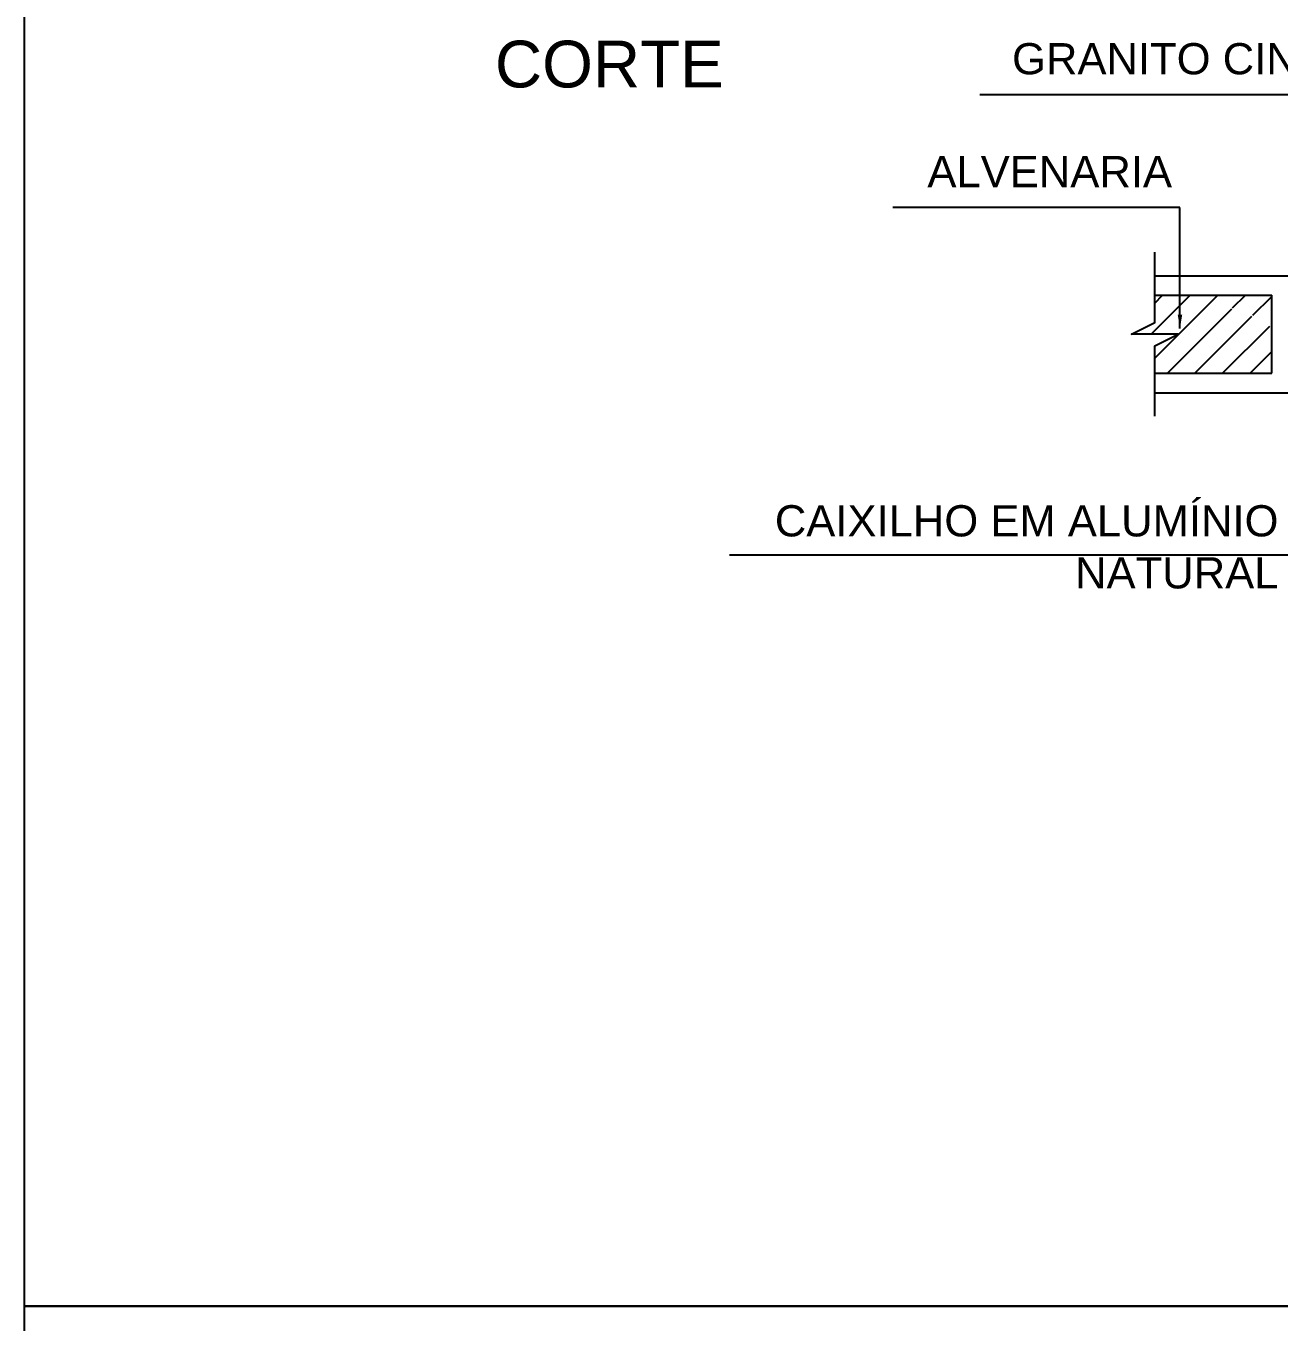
# Model space of a CAD drawing. Header units: inches. Extents: x 48 to 253, y 44 to 126.
# Drawn here: x 68.587 to 70.194, y 76.938 to 78.6 of the extents above; entities that cross this region are included whole.
import ezdxf

# ---------------------------------------------------------------- set-up
doc = ezdxf.new("R2010")
doc.units = ezdxf.units.IN
doc.header["$LTSCALE"] = 100
doc.header["$MEASUREMENT"] = 0
for name, color, linetype in [('252', 252, 'Continuous'), ('A-01', 3, 'Continuous'), ('A-ALV', 6, 'Continuous'), ('A-ESQUADRIAS', 2, 'Continuous'), ('ARQ-SMB-1_025', 1, 'Continuous'), ('ARQ-TXT-1_025', 2, 'Continuous'), ('ARQ_ESQUADRIA', 2, 'Continuous')]:
    doc.layers.add(name, color=color, linetype=linetype)
doc.styles.add('ESC-50-A20', font='arial.ttf', dxfattribs={"height": 0.1})
doc.styles.add('FNDE Texto Cota 0025', font='verdana.ttf', dxfattribs={"height": 0.04})
doc.dimstyles.new('FNDE 1-0025', dxfattribs={"dimscale": 5, "dimtxt": 0.04, "dimasz": 0.0035, "dimexe": 0.15, "dimexo": 0.15, "dimgap": 0.0025, "dimtad": 1, "dimzin": 1, "dimdsep": 46, "dimtxsty": 'FNDE Texto Cota 0025', "dimblk": 'tic', "dimcen": 0.015, "dimdle": 0.15, "dimse1": 1, "dimse2": 1, "dimclrd": 251, "dimclre": 251, "dimclrt": 256, "dimaunit": 1, "dimadec": 3, "dimazin": 0, "dimtfac": 1, "dimtix": 1, "dimtmove": 2, "dimatfit": 3, "dimfxl": 0.15, "dimtvp": 1, "dimtolj": 1, "dimtzin": 0, "dimarcsym": 0})

# ---------------------------------------------------------------- blocks, each defined once
blk = doc.blocks.new('tic')
at = {"color": 251}
for p, q in [((0, -1), (0, 1)), ((-1, 0), (1, 0))]:
    blk.add_line(p, q, dxfattribs=at)
blk.add_line((-0.6, -0.6), (0.6, 0.6))

msp = doc.modelspace()

# ---------------------------------------------------------------- hatches: boundary and pattern name
at = {"layer": '252'}
h = msp.add_hatch(dxfattribs=at)
h.set_pattern_fill('ANSI31,_O', color=252, scale=0.0005, style=0)
h.set_pattern_definition([(45, (1.727492, 166.385572), (-0.0176776695, 0.0176776695), [])])
h.paths.add_polyline_path([(70.1842, 78.155), (70.1842, 78.2145), (70.1786, 78.2165), (70.1798, 78.2198, 0.414214), (70.1795, 78.2205), (70.1487, 78.2317), (70.1474, 78.2279), (70.1441, 78.2291), (70.1453, 78.2324, 0.414214), (70.145, 78.233), (70.1278, 78.2393, 0.414213), (70.1271, 78.239), (70.1256, 78.2347), (70.1253, 78.2313), (70.1236, 78.2408), (70.1228, 78.2411, -1), (70.1233, 78.2425), (70.1241, 78.2422), (70.1315, 78.2484), (70.1296, 78.2457), (70.128, 78.2413, 0.414213), (70.1283, 78.2407), (70.1502, 78.2327, 0.414214), (70.1508, 78.233), (70.152, 78.2363), (70.1553, 78.2351), (70.1539, 78.2314), (70.1842, 78.2203), (70.1842, 78.255), (70.0342, 78.255), (70.0342, 78.22), (70.0042, 78.205), (70.0642, 78.205), (70.0342, 78.19), (70.0342, 78.155)])
at = {"layer": 'ARQ_ESQUADRIA'}
h = msp.add_hatch(dxfattribs=at)
h.set_pattern_fill('CLAY', color=9)
h.set_pattern_definition([(0, (-67.542, -64.655), (0, 4.7625), []), (0, (-67.542, -63.861), (0, 4.7625), []), (0, (-67.542, -63.0674), (0, 4.7625), []), (0, (-67.542, -61.48), (0, 4.7625), [4.7625, -3.175])])
h.paths.add_polyline_path([(70.1559, 78.1331), (71.2157, 78.1331), (71.2157, 78.1514), (70.1559, 78.1514)])
h.paths.add_polyline_path([(72.2865, 78.1331), (71.2268, 78.1331), (71.2268, 78.1514), (72.2865, 78.1514)])

# ---------------------------------------------------------------- linework, layer by layer
at = {"layer": 'A-01', "color": 5}
for p, q in [((70.0342, 78.255), (70.1842, 78.255)), ((70.1842, 78.155), (70.1842, 78.255)), ((70.0342, 78.155), (70.1842, 78.155))]:
    msp.add_line(p, q, dxfattribs=at)
at = {"layer": 'A-ALV'}
msp.add_lwpolyline([(70.0342, 78.1), (70.0342, 78.19), (70.0642, 78.205), (70.0042, 78.205), (70.0342, 78.22), (70.0342, 78.31)], dxfattribs=at)
at = {"layer": 'A-ESQUADRIAS', "color": 2}
for p, q in [((70.0342, 78.28), (70.2212, 78.28)), ((70.0342, 78.13), (70.2212, 78.13))]:
    msp.add_line(p, q, dxfattribs=at)
at = {"layer": 'ARQ-SMB-1_025', "ltscale": 10}
for points in [[(68.585, 80.6627), (72.5736, 80.6627), (72.5736, 76.9589), (68.585, 76.9589)], [(68.585, 76.9589), (71.4122, 76.9589), (71.4122, 70.9499), (68.585, 70.9499)]]:
    msp.add_lwpolyline(points, close=True, dxfattribs=at)

# ---------------------------------------------------------------- texts
at = {"layer": 'ARQ-TXT-1_025', "color": 3, "insert": (68.9067, 78.5205), "char_height": 0.06, "width": 0.566157, "attachment_point": 7, "style": 'ESC-50-A20'}
msp.add_mtext('\\pi0.28146;CORTE', dxfattribs=at)
at = {"layer": 'ARQ-TXT-1_025', "char_height": 0.04, "width": 0.752887, "attachment_point": 3, "style": 'ESC-50-A20'}
for s, insert in [('GRANITO CINZA ', (70.2889, 78.5782)), ('ALVENARIA ', (70.0563, 78.4335)), ('CAIXILHO EM ALUMÍNIO NATURAL ', (70.1928, 77.9857))]:
    msp.add_mtext(s, dxfattribs=dict(at, insert=insert))

# ---------------------------------------------------------------- leaders
at = {"layer": 'ARQ-SMB-1_025', "ltscale": 10}
for points in [[(70.3066, 78.256), (70.3066, 78.5119), (69.8098, 78.5119)], [(70.0665, 78.2124), (70.0665, 78.3673), (69.6982, 78.3673)], [(70.236, 78.145), (70.236, 77.9215), (69.4889, 77.9215)]]:
    msp.add_leader(points, dimstyle='FNDE 1-0025', override={"dimtxt": 0.05, "dimdec": 0, "dimlfac": 100, "dimtdec": 0}, dxfattribs=at)

doc.saveas('drawing.dxf')
